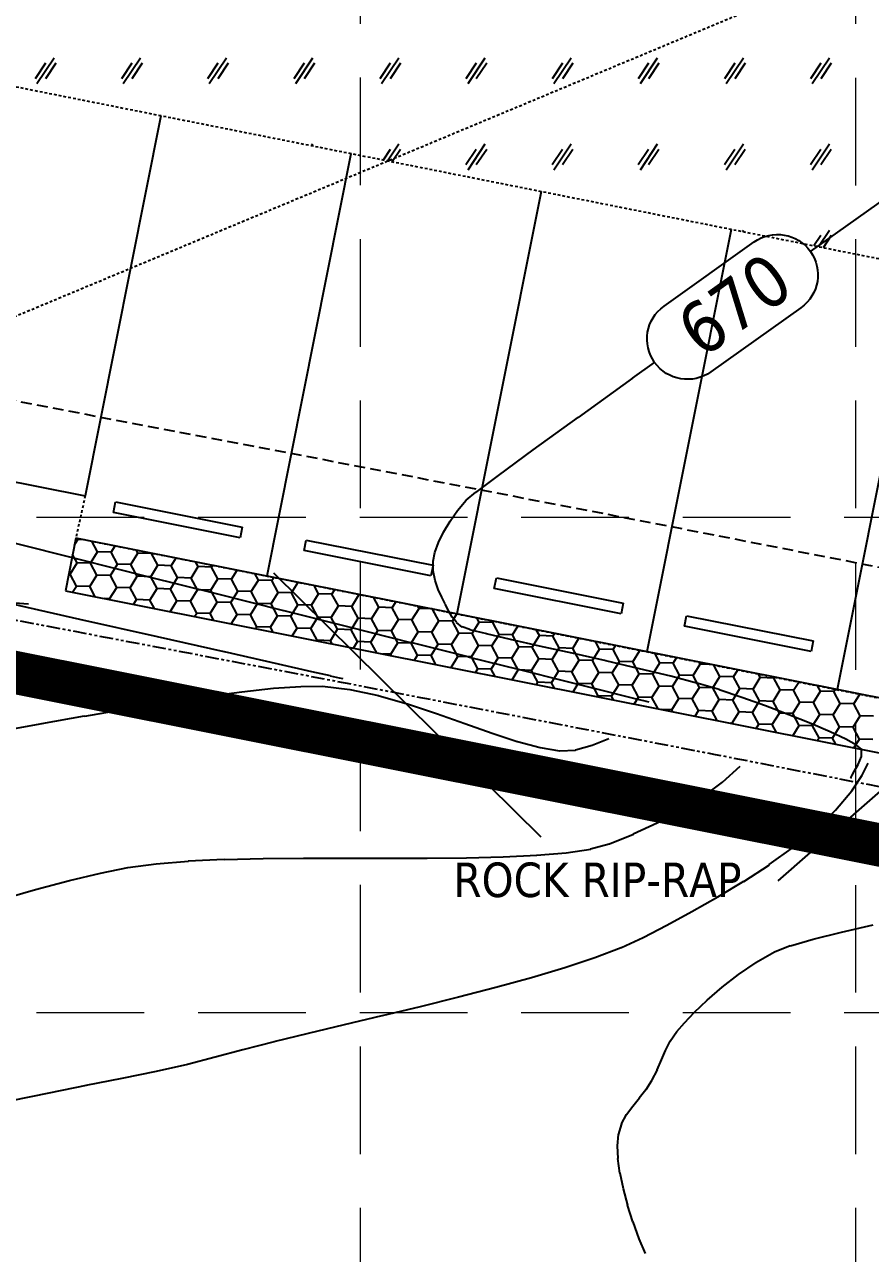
# Model space of a CAD drawing. Header units: inches. Extents: x 6967 to 7890, y 13663 to 15138.
# Drawn here: x 7321 to 7360.3, y 14067.3 to 14124.4 of the extents above; entities that cross this region are included whole.
import ezdxf

# ---------------------------------------------------------------- set-up
doc = ezdxf.new("R2010")
doc.units = ezdxf.units.IN
doc.header["$MEASUREMENT"] = 0
for name, pattern in [('DASHED', [0.75, 0.5, -0.25]), ('HIDDEN', [0.375, 0.25, -0.125]), ('XGWI003AR$0$HIDDEN2', [0.1875, 0.125, -0.0625]), ('xGWI003pt$0$HIDDEN2', [0.1875, 0.125, -0.0625]), ('xGWI003pt$0$PHANTOM2', [1.25, 0.625, -0.125, 0.125, -0.125, 0.125, -0.125])]:
    doc.linetypes.add(name, pattern=pattern)
for name, color, linetype in [('C-SITE-BLDG-STBK-N', 7, 'DASHED'), ('C-TOPO-RETN-WALL-TEXT-N', 6, 'Continuous'), ('EC', 35, 'Continuous'), ('GRID', 254, 'HIDDEN'), ('LIMITS OF DISTURBANCE', 1, 'HIDDEN'), ('PC', 35, 'Continuous'), ('XGWI003AR$0$C-ESMT-ACCS-HTCH-N', 11, 'Continuous'), ('XGWI003AR$0$C-ESMT-ACCS-N', 2, 'XGWI003AR$0$HIDDEN2'), ('XGWI003AR$0$C-PKNG-CURB-FACE-N', 4, 'Continuous'), ('XGWI003AR$0$C-PKNG-PAVE-EDGE-N', 4, 'XGWI003AR$0$HIDDEN2'), ('XGWI003AR$0$C-PKNG-STRP-N', 6, 'Continuous'), ('XGWI003AR$0$C-PKNG-WEEL-STOP-N', 2, 'Continuous'), ('xGWI003pt$0$C-BNDY-E', 3, 'xGWI003pt$0$PHANTOM2'), ('xGWI003pt$0$TXU-ESMT', 2, 'xGWI003pt$0$HIDDEN2'), ('XGWI003ST$0$C-STRM-RRAP-N', 6, 'Continuous')]:
    doc.layers.add(name, color=color, linetype=linetype)
doc.styles.add('L50', font='TAHOMA.TTF', dxfattribs={"height": 2})
doc.styles.add('L80', font='TAHOMA.TTF', dxfattribs={"height": 3.2})

msp = doc.modelspace()

# ---------------------------------------------------------------- linework, layer by layer
at = {"layer": 'C-SITE-BLDG-STBK-N'}
msp.add_arc((6024.673, 7268.021), 6960.55, 76.3001427, 80.6559403, dxfattribs=at)
at = {"layer": 'C-TOPO-RETN-WALL-TEXT-N', "color": 7}
for p, q in [((7332.596, 14098.886), (7345.003, 14086.622)), ((7364.707, 14092.215), (7356.008, 14084.582))]:
    msp.add_line(p, q, dxfattribs=at)
at = {"layer": 'EC', "color": 35, "extrusion": (-0.068972, -0.997619, 0), "elevation": -14568.838}
msp.add_lwpolyline([(6330.403, 673), (6331.459, 673)], dxfattribs=at)
at = {"layer": 'EC', "color": 35}
for points, elevation in [([(7331.114, 14093.368), (7332.591, 14093.528)], 672), ([(7334.869, 14093.617), (7336.134, 14093.473)], 672), ([(7329.462, 14093.148), (7331.114, 14093.368)], 672), ([(7338.809, 14092.801), (7340.159, 14092.354)], 672), ([(7319.877, 14091.533), (7321.846, 14091.886)], 672), ([(7341.48, 14091.887), (7342.741, 14091.44)], 672), ([(7343.913, 14091.053), (7344.968, 14090.768)], 672), ([(7346.607, 14090.659), (7347.393, 14090.881)], 672), ([(7347.393, 14090.881), (7348.159, 14091.189)], 672), ([(7353.44, 14089.159), (7354.266, 14089.91)], 671), ([(7357.773, 14086.985), (7358.687, 14087.859)], 670), ([(7356.738, 14086.142), (7357.773, 14086.985)], 670), ([(7327.138, 14085.377), (7328.643, 14085.5)], 671), ([(7330.312, 14085.578), (7332.105, 14085.62)], 671), ([(7332.105, 14085.62), (7333.982, 14085.637)], 671), ([(7333.982, 14085.637), (7335.904, 14085.638)], 671), ([(7337.832, 14085.634), (7339.726, 14085.635)], 671), ([(7339.726, 14085.635), (7341.547, 14085.651)], 671), ([(7341.547, 14085.651), (7343.256, 14085.692)], 671), ([(7324.555, 14084.942), (7325.835, 14085.199)], 671), ([(7325.835, 14085.199), (7327.138, 14085.377)], 671), ([(7321.543, 14084.179), (7323.115, 14084.597)], 671), ([(7352.016, 14083.15), (7353.221, 14083.832)], 670), ([(7349.751, 14081.944), (7350.849, 14082.519)], 670), ([(7358.959, 14082.199), (7360.439, 14082.53)], 669), ([(7354.993, 14080.79), (7355.851, 14081.279)], 669), ([(7344.571, 14080.095), (7346.117, 14080.554)], 670), ([(7342.916, 14079.64), (7344.571, 14080.095)], 670), ([(7352.14, 14078.478), (7352.729, 14079.041)], 669), ([(7332.628, 14077.117), (7334.212, 14077.504)], 670), ([(7334.212, 14077.504), (7335.894, 14077.907)], 670), ([(7327.158, 14075.738), (7328.609, 14076.064)], 670), ([(7350.411, 14075.809), (7350.603, 14076.268)], 669), ([(7320.427, 14074.379), (7322.175, 14074.739)], 670), ([(7322.175, 14074.739), (7323.904, 14075.082)], 670), ([(7349.577, 14074.497), (7349.882, 14074.884)], 669), ([(7348.61, 14072.79), (7348.757, 14073.29)], 669), ([(7348.836, 14070.274), (7348.684, 14071.001)], 669), ([(7349.039, 14069.513), (7348.836, 14070.274)], 669)]:
    msp.add_lwpolyline(points, dxfattribs=dict(at, elevation=elevation))
at = {"layer": 'EC', "color": 35, "extrusion": (0.068614, -0.997643, 0), "elevation": -13557.195}
msp.add_lwpolyline([(8282.324, 672), (8283.591, 672)], dxfattribs=at)
at = {"layer": 'EC', "color": 35, "extrusion": (0.002723, -0.999996, 0), "elevation": -14073.592}
msp.add_lwpolyline([(7372.206, 672), (7373.22, 672)], dxfattribs=at)
at = {"layer": 'EC', "color": 35, "extrusion": (0.149173, -0.988811, 0), "elevation": -12842.103}
msp.add_lwpolyline([(9347.96, 672), (9349.77, 672)], dxfattribs=at)
at = {"layer": 'EC', "color": 35, "extrusion": (-0.211008, -0.977484, 0), "elevation": -15324.131}
msp.add_lwpolyline([(4197.123, 672), (4198.476, 672)], dxfattribs=at)
at = {"layer": 'EC', "color": 35, "extrusion": (-0.27491, -0.96147, 0), "elevation": -15567.318}
msp.add_lwpolyline([(3180.382, 672), (3181.787, 672)], dxfattribs=at)
at = {"layer": 'EC', "color": 35, "extrusion": (0.168665, -0.985673, 0), "elevation": -12655.064}
msp.add_lwpolyline([(9595.773, 672), (9597.756, 672)], dxfattribs=at)
at = {"layer": 'EC', "color": 35, "extrusion": (0.160773, -0.986991, 0), "elevation": -12731.455}
msp.add_lwpolyline([(9496.189, 672), (9498.105, 672)], dxfattribs=at)
at = {"layer": 'EC', "color": 35, "extrusion": (-0.333486, -0.942755, 0), "elevation": -15733.478}
msp.add_lwpolyline([(2220.37, 672), (2221.77, 672)], dxfattribs=at)
at = {"layer": 'EC', "color": 35, "extrusion": (0.173686, -0.984801, 0), "elevation": -12606.006}
msp.add_lwpolyline([(9658.119, 672), (9660.13, 672)], dxfattribs=at)
at = {"layer": 'EC', "color": 35, "extrusion": (-0.313111, -0.949717, 0), "elevation": -15681.966}
msp.add_lwpolyline([(2561.338, 672), (2562.573, 672)], dxfattribs=at)
at = {"layer": 'EC', "color": 35, "extrusion": (-0.157552, -0.987511, 0), "elevation": -15071.998}
msp.add_lwpolyline([(5033.205, 672), (5034.124, 672)], dxfattribs=at)
at = {"layer": 'EC', "color": 35, "extrusion": (0.049972, -0.998751, 0), "elevation": -13705.927}
msp.add_lwpolyline([(8040.839, 672), (8041.571, 672)], dxfattribs=at)
at = {"layer": 'EC', "color": 35, "extrusion": (0.838952, -0.544206, 0), "elevation": -1492.966}
msp.add_lwpolyline([(15824.841, 670), (15825.717, 670)], dxfattribs=at)
at = {"layer": 'EC', "color": 35, "extrusion": (0.900392, -0.43508, 0), "elevation": 496.766}
msp.add_lwpolyline([(15888.218, 670), (15888.839, 670)], dxfattribs=at)
at = {"layer": 'EC', "color": 35, "extrusion": (0.593662, -0.804715, 0), "elevation": -6972.296}
msp.add_lwpolyline([(14280.455, 671), (14281.616, 671)], dxfattribs=at)
at = {"layer": 'EC', "color": 35, "extrusion": (-0.525501, 0.850793, 0), "elevation": 8122.617}
msp.add_lwpolyline([(-13657.77, 671), (-13658.967, 671)], dxfattribs=at)
at = {"layer": 'EC', "color": 35, "extrusion": (0.763537, -0.645764, 0), "elevation": -3478.801}
msp.add_lwpolyline([(15508.578, 670), (15509.755, 670)], dxfattribs=at)
at = {"layer": 'EC', "color": 35, "extrusion": (0.467717, -0.883879, 0), "elevation": -9013.527}
msp.add_lwpolyline([(13085.718, 671), (13086.937, 671)], dxfattribs=at)
at = {"layer": 'EC', "color": 35, "extrusion": (0.418834, -0.908063, 0), "elevation": -9713.53}
msp.add_lwpolyline([(12573.633, 671), (12574.856, 671)], dxfattribs=at)
at = {"layer": 'EC', "color": 35, "extrusion": (0.377342, -0.926074, 0), "elevation": -10272.175}
msp.add_lwpolyline([(12120.315, 671), (12121.524, 671)], dxfattribs=at)
at = {"layer": 'EC', "color": 35, "extrusion": (0.152246, -0.988343, 0), "elevation": -12803.254}
msp.add_lwpolyline([(9405.064, 671), (9406.213, 671)], dxfattribs=at)
at = {"layer": 'EC', "color": 35, "extrusion": (0.266999, -0.963697, 0), "elevation": -11612.968}
msp.add_lwpolyline([(10841.547, 671), (10842.444, 671)], dxfattribs=at)
at = {"layer": 'EC', "color": 35, "extrusion": (0.584186, -0.81162, 0), "elevation": -7134.89}
msp.add_lwpolyline([(14198.414, 670), (14199.8, 670)], dxfattribs=at)
at = {"layer": 'EC', "color": 35, "extrusion": (0.04642, -0.998922, 0), "elevation": -13730.124}
msp.add_lwpolyline([(7974.586, 671), (7976.257, 671)], dxfattribs=at)
at = {"layer": 'EC', "color": 35, "extrusion": (-0.00195, -0.999998, 0), "elevation": -14099.918}
msp.add_lwpolyline([(7308.419, 671), (7310.347, 671)], dxfattribs=at)
at = {"layer": 'EC', "color": 35, "extrusion": (0.04827, -0.998834, 0), "elevation": -13714.814}
msp.add_lwpolyline([(8014.61, 671), (8016.169, 671)], dxfattribs=at)
at = {"layer": 'EC', "color": 35, "extrusion": (0.087557, -0.99616, 0), "elevation": -13388.583}
msp.add_lwpolyline([(8549.909, 671), (8551.28, 671)], dxfattribs=at)
at = {"layer": 'EC', "color": 35, "extrusion": (0.232587, -0.972576, 0), "elevation": -11995.072}
msp.add_lwpolyline([(10398.179, 671), (10399.66, 671)], dxfattribs=at)
at = {"layer": 'EC', "color": 35, "extrusion": (-0.546191, 0.837661, 0), "elevation": 7781.155}
msp.add_lwpolyline([(-13853.379, 670), (-13854.791, 670)], dxfattribs=at)
at = {"layer": 'EC', "color": 35, "extrusion": (0.51613, -0.85651, 0), "elevation": -8267.731}
msp.add_lwpolyline([(13567.195, 670), (13568.607, 670)], dxfattribs=at)
at = {"layer": 'EC', "color": 35, "extrusion": (0.275123, -0.961409, 0), "elevation": -11526.336}
msp.add_lwpolyline([(10912.135, 671), (10913.875, 671)], dxfattribs=at)
at = {"layer": 'EC', "color": 35, "extrusion": (0.475453, -0.879741, 0), "elevation": -8893.985}
msp.add_lwpolyline([(13162.422, 670), (13163.749, 670)], dxfattribs=at)
at = {"layer": 'EC', "color": 35, "extrusion": (0.238442, -0.971157, 0), "elevation": -11921.335}
msp.add_lwpolyline([(10503.147, 669), (10504.494, 669)], dxfattribs=at)
at = {"layer": 'EC', "color": 35, "extrusion": (0.416891, -0.908956, 0), "elevation": -9735.826}
msp.add_lwpolyline([(12550.131, 670), (12551.241, 670)], dxfattribs=at)
at = {"layer": 'EC', "color": 35, "extrusion": (0.366421, -0.930449, 0), "elevation": -10406.578}
msp.add_lwpolyline([(12003.919, 669), (12004.715, 669)], dxfattribs=at)
at = {"layer": 'EC', "color": 35, "extrusion": (0.278754, -0.960363, 0), "elevation": -11472.733}
msp.add_lwpolyline([(10990.289, 669), (10991.394, 669)], dxfattribs=at)
at = {"layer": 'EC', "color": 35, "extrusion": (0.313344, -0.94964, 0), "elevation": -11069.595}
msp.add_lwpolyline([(11388.218, 670), (11389.694, 670)], dxfattribs=at)
at = {"layer": 'EC', "color": 35, "extrusion": (0.354526, -0.935046, 0), "elevation": -10561.517}
msp.add_lwpolyline([(11862.353, 670), (11863.661, 670)], dxfattribs=at)
at = {"layer": 'EC', "color": 35, "extrusion": (0.56371, -0.825973, 0), "elevation": -7484.264}
msp.add_lwpolyline([(14011.516, 669), (14012.507, 669)], dxfattribs=at)
at = {"layer": 'EC', "color": 35, "extrusion": (0.615619, -0.788044, 0), "elevation": -6568.469}
msp.add_lwpolyline([(14462.505, 669), (14463.471, 669)], dxfattribs=at)
at = {"layer": 'EC', "color": 35, "extrusion": (0.250665, -0.968074, 0), "elevation": -11789.525}
msp.add_lwpolyline([(10635.966, 670), (10637.753, 670)], dxfattribs=at)
at = {"layer": 'EC', "color": 35, "extrusion": (0.65673, -0.754126, 0), "elevation": -5788.609}
msp.add_lwpolyline([(14791.011, 669), (14791.918, 669)], dxfattribs=at)
at = {"layer": 'EC', "color": 35, "extrusion": (0.234893, -0.972021, 0), "elevation": -11960.865}
msp.add_lwpolyline([(10439.247, 670), (10441.074, 670)], dxfattribs=at)
at = {"layer": 'EC', "color": 35, "extrusion": (-0.240936, 0.970541, 0), "elevation": 11895.675}
msp.add_lwpolyline([(-10515.285, 670), (-10517.109, 670)], dxfattribs=at)
at = {"layer": 'EC', "color": 35, "extrusion": (0.232192, -0.97267, 0), "elevation": -11989.826}
msp.add_lwpolyline([(10404.177, 670), (10405.972, 670)], dxfattribs=at)
at = {"layer": 'EC', "color": 35, "extrusion": (0.722643, -0.691221, 0), "elevation": -4418.363}
msp.add_lwpolyline([(15254.986, 669), (15255.673, 669)], dxfattribs=at)
at = {"layer": 'EC', "color": 35, "extrusion": (0.819904, -0.572501, 0), "elevation": -2032.06}
msp.add_lwpolyline([(15750.358, 669), (15750.908, 669)], dxfattribs=at)
at = {"layer": 'EC', "color": 35, "extrusion": (0.756313, -0.65421, 0), "elevation": -3649.793}
msp.add_lwpolyline([(15456.37, 669), (15456.893, 669)], dxfattribs=at)
at = {"layer": 'EC', "color": 35, "extrusion": (0.246684, -0.969096, 0), "elevation": -11833.233}
msp.add_lwpolyline([(10577.125, 670), (10578.623, 670)], dxfattribs=at)
at = {"layer": 'EC', "color": 35, "extrusion": (0.888518, -0.458842, 0), "elevation": 72.325}
msp.add_lwpolyline([(15880.251, 669), (15880.737, 669)], dxfattribs=at)
at = {"layer": 'EC', "color": 35, "extrusion": (0.251574, -0.967838, 0), "elevation": -11779.668}
msp.add_lwpolyline([(10634.073, 670), (10635.4, 670)], dxfattribs=at)
at = {"layer": 'EC', "color": 35, "extrusion": (0.263024, -0.964789, 0), "elevation": -11652.822}
msp.add_lwpolyline([(10774.231, 670), (10775.561, 670)], dxfattribs=at)
at = {"layer": 'EC', "color": 35, "extrusion": (0.922234, -0.386631, 0), "elevation": 1336.656}
msp.add_lwpolyline([(15823.591, 669), (15824.063, 669)], dxfattribs=at)
at = {"layer": 'EC', "color": 35, "extrusion": (0.893825, -0.448417, 0), "elevation": 258.153}
msp.add_lwpolyline([(15876.787, 669), (15877.352, 669)], dxfattribs=at)
at = {"layer": 'EC', "color": 35, "extrusion": (0.193874, -0.981026, 0), "elevation": -12388.116}
msp.add_lwpolyline([(9913.732, 670), (9915.438, 670)], dxfattribs=at)
at = {"layer": 'EC', "color": 35, "extrusion": (0.201599, -0.979468, 0), "elevation": -12309.593}
msp.add_lwpolyline([(10012.754, 670), (10014.368, 670)], dxfattribs=at)
at = {"layer": 'EC', "color": 35, "extrusion": (0.836859, -0.547418, 0), "elevation": -1554.025}
msp.add_lwpolyline([(15802.156, 669), (15802.659, 669)], dxfattribs=at)
at = {"layer": 'EC', "color": 35, "extrusion": (0.812592, -0.582832, 0), "elevation": -2230.89}
msp.add_lwpolyline([(15719.429, 669), (15719.914, 669)], dxfattribs=at)
at = {"layer": 'EC', "color": 35, "extrusion": (0.77519, -0.631728, 0), "elevation": -3193.929}
msp.add_lwpolyline([(15552.857, 669), (15553.345, 669)], dxfattribs=at)
at = {"layer": 'EC', "color": 35, "extrusion": (0.884744, -0.466077, 0), "elevation": -57.475}
msp.add_lwpolyline([(15876.348, 669), (15876.839, 669)], dxfattribs=at)
at = {"layer": 'EC', "color": 35, "extrusion": (0.996211, -0.086969, 0), "elevation": 6096.869}
msp.add_lwpolyline([(14658.055, 669), (14658.57, 669)], dxfattribs=at)
at = {"layer": 'EC', "color": 35, "extrusion": (0.998995, 0.044825, 0), "elevation": 7971.966}
msp.add_lwpolyline([(13728.131, 669), (13728.734, 669)], dxfattribs=at)
at = {"layer": 'EC', "color": 35, "extrusion": (0.99072, 0.135921, 0), "elevation": 9193.025}
msp.add_lwpolyline([(12941.581, 669), (12942.261, 669)], dxfattribs=at)
at = {"layer": 'EC', "color": 35, "extrusion": (0.952402, 0.304844, 0), "elevation": 11288.243}
msp.add_lwpolyline([(11158.713, 669), (11159.531, 669)], dxfattribs=at)
at = {"layer": 'EC', "color": 35, "extrusion": (0.937629, 0.347638, 0), "elevation": 11781.728}
msp.add_lwpolyline([(10635.531, 669), (10636.361, 669)], dxfattribs=at)
at = {"layer": 'EC', "color": 35, "extrusion": (0.918381, 0.395696, 0), "elevation": 12316.352}
msp.add_lwpolyline([(10010.808, 669), (10011.55, 669)], dxfattribs=at)
at = {"layer": 'GRID', "color": 252, "linetype": 'HIDDEN', "lineweight": 0, "ltscale": 20}
for p, q in [((7336.627, 13779.391), (7336.627, 15113.571)), ((7359.63, 13779.387), (7359.63, 15113.571)), ((6991.593, 14101.47), (7865.68, 14101.47)), ((6991.593, 14078.468), (7865.68, 14078.468))]:
    msp.add_line(p, q, dxfattribs=at)
at = {"layer": 'LIMITS OF DISTURBANCE', "linetype": 'DASHED', "ltscale": 25, "const_width": 2}
msp.add_lwpolyline([(7626.68, 14301.006), (7537.696, 14305.63), (7486.929, 14312.377), (7396.549, 14337.663), (7372.92, 14344.826), (7341.409, 14355.654), (7272.761, 14383.79), (7321.112, 14493.627), (7084.447, 14614.894), (7078.433, 14602.87), (7300.437, 14489.887), (7255.526, 14390.868), (7231.156, 14402.508, 0.426649), (7192.435, 14387.891), (7143.122, 14290.437, 0.055483), (7100.956, 14177.591), (7091.992, 14135.021), (7118.278, 14130.517), (7275.487, 14103.266), (7373.361, 14083.725), (7470.495, 14064.556), (7646.846, 14024.455)], format="xyb", dxfattribs=at)
at = {"layer": 'PC', "color": 25, "extrusion": (0.577153, -0.816636, 0), "elevation": -7279.438}
msp.add_lwpolyline([(14155.806, 670), (14160.243, 670)], dxfattribs=at)
at = {"layer": 'PC', "color": 25, "extrusion": (0.578673, -0.81556, 0), "elevation": -7253.059}
msp.add_lwpolyline([(14167.781, 670), (14169.341, 670)], dxfattribs=at)
at = {"layer": 'PC', "color": 25, "linetype": 'Continuous', "elevation": 670}
for points in [[(7350.724, 14111.277), (7354.907, 14114.257)], [(7357.081, 14111.204), (7352.899, 14108.225)]]:
    msp.add_lwpolyline(points, dxfattribs=at)
at = {"layer": 'PC', "color": 25, "extrusion": (0.581973, -0.813208, 0), "elevation": -7195.608}
msp.add_lwpolyline([(14186.919, 670), (14188.173, 670)], dxfattribs=at)
at = {"layer": 'PC', "color": 25, "extrusion": (-0.584048, 0.811719, 0), "elevation": 7159.342}
msp.add_lwpolyline([(-14202.146, 670), (-14205.255, 670)], dxfattribs=at)
at = {"layer": 'PC', "color": 25, "extrusion": (-0.586827, 0.809713, 0), "elevation": 7110.632}
msp.add_lwpolyline([(-14224.007, 670), (-14226.596, 670)], dxfattribs=at)
at = {"layer": 'PC', "color": 25}
for points, elevation in [([(7343.042, 14103.417), (7344.649, 14104.595)], 670), ([(7341.985, 14102.625), (7343.042, 14103.417)], 670), ([(7340.25, 14100.293), (7340.487, 14100.78)], 670), ([(7323.569, 14099.508), (7320.427, 14100.299)], 671), ([(7340.085, 14099.836), (7340.25, 14100.293)], 670), ([(7340.004, 14098.973), (7340, 14099.427)], 670), ([(7329.945, 14097.906), (7326.759, 14098.706)], 671), ([(7340.243, 14098.121), (7340.097, 14098.533)], 670), ([(7340.41, 14097.752), (7340.243, 14098.121)], 670), ([(7323.603, 14096.728), (7319.571, 14097.64)], 672), ([(7340.725, 14097.115), (7340.565, 14097.439)], 670), ([(7340.886, 14096.835), (7340.725, 14097.115)], 670), ([(7327.208, 14095.912), (7323.603, 14096.728)], 672), ([(7338.972, 14095.644), (7336.103, 14096.362)], 671), ([(7341.082, 14096.591), (7340.886, 14096.835)], 670), ([(7341.707, 14096.25), (7341.345, 14096.375)], 670), ([(7343.594, 14095.793), (7342.485, 14096.052)], 670), ([(7332.829, 14094.641), (7330.309, 14095.211)], 672), ([(7346.454, 14095.149), (7344.946, 14095.487)], 670), ([(7344.036, 14094.377), (7341.633, 14094.978)], 671), ([(7348.03, 14094.793), (7346.454, 14095.149)], 670), ([(7335.658, 14093.998), (7335.237, 14094.094)], 672), ([(7351.042, 14094.081), (7349.589, 14094.432)], 670), ([(7353.284, 14093.462), (7352.303, 14093.752)], 670), ([(7350.034, 14092.874), (7349.902, 14092.908)], 671), ([(7356.519, 14092.294), (7355.435, 14092.706)], 670), ([(7357.538, 14091.886), (7356.519, 14092.294)], 670), ([(7358.438, 14091.502), (7357.538, 14091.886)], 670), ([(7359.665, 14090.886), (7359.165, 14091.162)], 670), ([(7359.886, 14090.694), (7359.665, 14090.886)], 670), ([(7359.892, 14090.361), (7359.886, 14090.694)], 670), ([(7359.736, 14089.979), (7359.892, 14090.361)], 670), ([(7359.461, 14089.494), (7359.571, 14089.684)], 670), ([(7359.389, 14089.346), (7359.407, 14089.39)], 670)]:
    msp.add_lwpolyline(points, dxfattribs=dict(at, elevation=elevation))
at = {"layer": 'PC', "color": 25, "extrusion": (0.631353, -0.775496, 0), "elevation": -6301.148}
msp.add_lwpolyline([(14596.833, 670), (14597.408, 670)], dxfattribs=at)
at = {"layer": 'PC', "color": 25, "extrusion": (0.769687, -0.638422, 0), "elevation": -3352.509}
msp.add_lwpolyline([(15540.697, 670), (15541.322, 670)], dxfattribs=at)
at = {"layer": 'PC', "color": 25, "extrusion": (0.816155, -0.577833, 0), "elevation": -2156.964}
msp.add_lwpolyline([(15750.581, 670), (15751.193, 670)], dxfattribs=at)
at = {"layer": 'PC', "color": 25, "extrusion": (0.858517, -0.512786, 0), "elevation": -928.749}
msp.add_lwpolyline([(15869.851, 670), (15870.435, 670)], dxfattribs=at)
at = {"layer": 'PC', "color": 25, "extrusion": (0.979038, -0.203679, 0), "elevation": 4314.384}
msp.add_lwpolyline([(15298.874, 670), (15299.292, 670)], dxfattribs=at)
at = {"layer": 'PC', "color": 25, "extrusion": (-0.243827, -0.969819, 0), "elevation": -15459.65}
msp.add_lwpolyline([(3667.985, 671), (3664.696, 671)], dxfattribs=at)
at = {"layer": 'PC', "color": 25, "extrusion": (0.978756, 0.205029, 0), "elevation": 10074.766}
msp.add_lwpolyline([(12294.094, 670), (12294.543, 670)], dxfattribs=at)
at = {"layer": 'PC', "color": 25, "extrusion": (-0.243227, -0.969969, 0), "elevation": -15457.379}
msp.add_lwpolyline([(3684.055, 671), (3680.826, 671)], dxfattribs=at)
at = {"layer": 'PC', "color": 25, "extrusion": (0.896791, 0.442455, 0), "elevation": 12820.428}
msp.add_lwpolyline([(9394.588, 670), (9394.937, 670)], dxfattribs=at)
at = {"layer": 'PC', "color": 25, "extrusion": (-0.243016, -0.970022, 0), "elevation": -15456.574}
msp.add_lwpolyline([(3690.548, 671), (3687.429, 671)], dxfattribs=at)
at = {"layer": 'PC', "color": 25, "extrusion": (-0.634882, -0.772609, 0), "elevation": -15551.877}
msp.add_lwpolyline([(-3277.535, 670), (-3277.877, 670)], dxfattribs=at)
at = {"layer": 'PC', "color": 25, "extrusion": (-0.220608, -0.975363, 0), "elevation": -15365.066}
msp.add_lwpolyline([(4040.192, 672), (4037.013, 672)], dxfattribs=at)
at = {"layer": 'PC', "color": 25, "extrusion": (-0.247211, -0.968962, 0), "elevation": -15473.675}
msp.add_lwpolyline([(3629.894, 670), (3629.09, 670)], dxfattribs=at)
at = {"layer": 'PC', "color": 25, "extrusion": (-0.220351, -0.975421, 0), "elevation": -15367.495}
msp.add_lwpolyline([(4058.458, 670), (4057.072, 670)], dxfattribs=at)
at = {"layer": 'PC', "color": 25, "extrusion": (-0.242742, -0.970091, 0), "elevation": -15455.534}
msp.add_lwpolyline([(3700.603, 671), (3697.859, 671)], dxfattribs=at)
at = {"layer": 'PC', "color": 25, "extrusion": (-0.22106, -0.97526, 0), "elevation": -15366.939}
msp.add_lwpolyline([(4037.235, 672), (4035.649, 672)], dxfattribs=at)
at = {"layer": 'PC', "color": 25, "extrusion": (-0.225595, -0.974221, 0), "elevation": -15389.126}
msp.add_lwpolyline([(3980.485, 670), (3978.885, 670)], dxfattribs=at)
at = {"layer": 'PC', "color": 25, "extrusion": (0.221638, 0.975129, 0), "elevation": 15369.329}
msp.add_lwpolyline([(-4029.009, 672), (-4028.127, 672)], dxfattribs=at)
at = {"layer": 'PC', "color": 25, "extrusion": (-0.242702, -0.970101, 0), "elevation": -15455.382}
msp.add_lwpolyline([(3705.871, 671), (3703.714, 671)], dxfattribs=at)
at = {"layer": 'PC', "color": 25, "extrusion": (0.251888, 0.967756, 0), "elevation": 15491.277}
msp.add_lwpolyline([(-3565.187, 670), (-3563.884, 670)], dxfattribs=at)
at = {"layer": 'PC', "color": 25, "extrusion": (-0.223486, -0.974707, 0), "elevation": -15376.937}
msp.add_lwpolyline([(4000.477, 672), (4000.31, 672)], dxfattribs=at)
at = {"layer": 'PC', "color": 25, "extrusion": (-0.242831, -0.970069, 0), "elevation": -15455.873}
msp.add_lwpolyline([(3705.607, 671), (3703.822, 671)], dxfattribs=at)
at = {"layer": 'PC', "color": 25, "extrusion": (-0.243126, -0.969995, 0), "elevation": -15456.999}
msp.add_lwpolyline([(3702.032, 671), (3700.908, 671)], dxfattribs=at)
at = {"layer": 'PC', "color": 25, "extrusion": (-0.243614, -0.969872, 0), "elevation": -15458.861}
msp.add_lwpolyline([(3694.898, 671), (3694.249, 671)], dxfattribs=at)
at = {"layer": 'PC', "color": 25, "extrusion": (-0.244288, -0.969703, 0), "elevation": -15461.423}
msp.add_lwpolyline([(3684.494, 671), (3684.161, 671)], dxfattribs=at)
at = {"layer": 'PC', "color": 25, "extrusion": (-0.3226, -0.946535, 0), "elevation": -15712.129}
msp.add_lwpolyline([(2414.709, 670), (2413.595, 670)], dxfattribs=at)
at = {"layer": 'PC', "color": 25, "extrusion": (0.33957, 0.940581, 0), "elevation": 15753.014}
msp.add_lwpolyline([(-2132.916, 670), (-2131.751, 670)], dxfattribs=at)
at = {"layer": 'PC', "color": 25, "extrusion": (-0.423825, -0.905744, 0), "elevation": -15881.984}
msp.add_lwpolyline([(693.34, 670), (692.538, 670)], dxfattribs=at)
at = {"layer": 'PC', "color": 25, "extrusion": (0.888645, -0.458596, 0), "elevation": 78.561}
msp.add_lwpolyline([(15895.458, 670), (15895.576, 670)], dxfattribs=at)
at = {"layer": 'PC', "color": 25, "extrusion": (0.871875, -0.489729, 0), "elevation": -483.505}
msp.add_lwpolyline([(15888.635, 670), (15888.972, 670)], dxfattribs=at)
at = {"layer": 'PC', "color": 25, "linetype": 'Continuous', "extrusion": (0, 0, -1)}
for centre, start, end in [((-7355.994, 14112.731, -670), 54.5324, 234.5324), ((-7351.811, 14109.751, -670), 234.5324, 54.5324)]:
    msp.add_arc(centre, 1.874, start, end, dxfattribs=at)
at = {"layer": 'XGWI003AR$0$C-ESMT-ACCS-HTCH-N', "color": 255, "linetype": 'Continuous'}
for p, q in [((7322.409, 14122.797), (7321.609, 14121.597)), ((7326.409, 14122.796), (7325.609, 14121.596)), ((7330.409, 14122.796), (7329.609, 14121.596)), ((7334.409, 14122.796), (7333.609, 14121.596)), ((7338.409, 14122.796), (7337.609, 14121.596)), ((7342.409, 14122.796), (7341.609, 14121.596)), ((7346.409, 14122.796), (7345.609, 14121.596)), ((7350.409, 14122.796), (7349.609, 14121.596)), ((7354.409, 14122.796), (7353.609, 14121.596)), ((7358.409, 14122.796), (7357.609, 14121.596)), ((7322.009, 14122.557), (7321.529, 14121.837)), ((7322.489, 14122.557), (7322.009, 14121.837)), ((7326.009, 14122.556), (7325.529, 14121.836)), ((7326.489, 14122.556), (7326.009, 14121.836)), ((7330.009, 14122.556), (7329.529, 14121.836)), ((7330.489, 14122.556), (7330.009, 14121.836)), ((7334.009, 14122.556), (7333.529, 14121.836)), ((7334.489, 14122.556), (7334.009, 14121.836)), ((7338.009, 14122.556), (7337.529, 14121.836)), ((7338.489, 14122.556), (7338.009, 14121.836)), ((7342.009, 14122.556), (7341.529, 14121.836)), ((7342.489, 14122.556), (7342.009, 14121.836)), ((7346.009, 14122.556), (7345.529, 14121.836)), ((7346.489, 14122.556), (7346.009, 14121.836)), ((7350.009, 14122.556), (7349.529, 14121.836)), ((7350.489, 14122.556), (7350.009, 14121.836)), ((7354.009, 14122.556), (7353.529, 14121.836)), ((7354.489, 14122.556), (7354.009, 14121.836)), ((7358.009, 14122.556), (7357.529, 14121.836)), ((7358.489, 14122.556), (7358.009, 14121.836)), ((7334.409, 14118.796), (7334.358, 14118.719)), ((7338.409, 14118.796), (7337.888, 14118.015)), ((7342.409, 14118.796), (7341.609, 14117.596)), ((7346.409, 14118.796), (7345.609, 14117.596)), ((7350.409, 14118.796), (7349.609, 14117.596)), ((7354.409, 14118.796), (7353.609, 14117.596)), ((7358.409, 14118.796), (7357.609, 14117.596)), ((7338.009, 14118.556), (7337.677, 14118.058)), ((7338.489, 14118.556), (7338.1, 14117.973)), ((7342.009, 14118.556), (7341.529, 14117.836)), ((7342.489, 14118.556), (7342.009, 14117.836)), ((7346.009, 14118.556), (7345.529, 14117.836)), ((7346.489, 14118.556), (7346.009, 14117.836)), ((7350.009, 14118.556), (7349.529, 14117.836)), ((7350.489, 14118.556), (7350.009, 14117.836)), ((7354.009, 14118.556), (7353.529, 14117.836)), ((7354.489, 14118.556), (7354.009, 14117.836)), ((7358.009, 14118.556), (7357.529, 14117.836)), ((7358.489, 14118.556), (7358.009, 14117.836)), ((7354.409, 14114.796), (7354.366, 14114.731)), ((7358.409, 14114.796), (7357.896, 14114.027)), ((7358.009, 14114.556), (7357.685, 14114.07)), ((7358.489, 14114.556), (7358.108, 14113.985))]:
    msp.add_line(p, q, dxfattribs=at)
at = {"layer": 'XGWI003AR$0$C-ESMT-ACCS-N', "color": 7}
msp.add_line((7375.925, 14110.434), (7220.436, 14141.426), dxfattribs=at)
at = {"layer": 'XGWI003AR$0$C-PKNG-CURB-FACE-N', "color": 7}
msp.add_line((7235.579, 14120.054), (7323.843, 14102.461), dxfattribs=at)
at = {"layer": 'XGWI003AR$0$C-PKNG-PAVE-EDGE-N', "color": 7}
for p, q in [((7323.843, 14102.461), (7323.417, 14100.506)), ((7323.417, 14100.506), (7411.69, 14082.912))]:
    msp.add_line(p, q, dxfattribs=at)
at = {"layer": 'XGWI003AR$0$C-PKNG-STRP-N', "color": 253}
for p, q in [((7327.361, 14120.114), (7323.843, 14102.461)), ((7336.188, 14118.354), (7332.278, 14098.74)), ((7345.014, 14116.595), (7341.105, 14096.981)), ((7353.841, 14114.836), (7349.931, 14095.222)), ((7362.667, 14113.076), (7358.757, 14093.462))]:
    msp.add_line(p, q, dxfattribs=at)
at = {"layer": 'XGWI003AR$0$C-PKNG-WEEL-STOP-N', "color": 7}
for p, q in [((7325.156, 14101.689), (7325.254, 14102.18)), ((7325.254, 14102.18), (7331.138, 14101.007)), ((7331.04, 14100.516), (7325.156, 14101.689)), ((7331.138, 14101.007), (7331.04, 14100.516)), ((7334.017, 14099.923), (7334.115, 14100.413)), ((7334.115, 14100.413), (7339.999, 14099.241)), ((7339.902, 14098.75), (7334.017, 14099.923)), ((7339.999, 14099.241), (7339.902, 14098.75)), ((7342.844, 14098.164), (7342.941, 14098.654)), ((7342.941, 14098.654), (7348.826, 14097.481)), ((7348.728, 14096.991), (7342.844, 14098.164)), ((7348.826, 14097.481), (7348.728, 14096.991)), ((7351.67, 14096.404), (7351.768, 14096.895)), ((7357.554, 14095.232), (7351.67, 14096.404)), ((7351.768, 14096.895), (7357.652, 14095.722)), ((7357.652, 14095.722), (7357.554, 14095.232))]:
    msp.add_line(p, q, dxfattribs=at)
at = {"layer": 'xGWI003pt$0$C-BNDY-E', "color": 253}
msp.add_arc((6024.673, 7268.021), 6950.55, 76.3001428, 81.0668632, dxfattribs=at)
at = {"layer": 'xGWI003pt$0$TXU-ESMT', "color": 253}
msp.add_line((7297.282, 14101.074), (7409.152, 14147.76), dxfattribs=at)
at = {"layer": 'XGWI003ST$0$C-STRM-RRAP-N', "color": 1}
for p, q in [((7323.417, 14100.506), (7322.928, 14098.055)), ((7323.354, 14100.193), (7323.506, 14100.438)), ((7411.69, 14082.912), (7323.417, 14100.506)), ((7323.506, 14100.438), (7323.476, 14100.495)), ((7323.811, 14100.428), (7323.506, 14100.438)), ((7324.426, 14099.867), (7324.163, 14100.358)), ((7324.097, 14099.336), (7324.426, 14099.867)), ((7325.051, 14099.847), (7324.426, 14099.867)), ((7325.051, 14099.847), (7325.235, 14100.144)), ((7325.346, 14099.296), (7325.051, 14099.847)), ((7325.971, 14099.277), (7326.3, 14099.808)), ((7326.3, 14099.808), (7326.226, 14099.946)), ((7326.925, 14099.788), (7326.3, 14099.808)), ((7326.925, 14099.788), (7326.936, 14099.805)), ((7327.22, 14099.237), (7326.925, 14099.788)), ((7323.143, 14098.824), (7323.472, 14099.356)), ((7323.472, 14099.356), (7323.265, 14099.743)), ((7324.097, 14099.336), (7323.472, 14099.356)), ((7324.392, 14098.785), (7324.097, 14099.336)), ((7325.017, 14098.765), (7325.346, 14099.296)), ((7325.971, 14099.277), (7325.346, 14099.296)), ((7326.266, 14098.726), (7325.971, 14099.277)), ((7326.891, 14098.706), (7327.22, 14099.237)), ((7327.845, 14099.217), (7327.22, 14099.237)), ((7327.845, 14099.217), (7328.069, 14099.579)), ((7328.14, 14098.667), (7327.845, 14099.217)), ((7329.094, 14099.178), (7328.976, 14099.398)), ((7329.719, 14099.158), (7329.77, 14099.24)), ((7323.143, 14098.824), (7323.082, 14098.826)), ((7323.438, 14098.274), (7323.143, 14098.824)), ((7324.063, 14098.254), (7324.392, 14098.785)), ((7325.017, 14098.765), (7324.392, 14098.785)), ((7325.312, 14098.214), (7325.017, 14098.765)), ((7325.937, 14098.195), (7326.266, 14098.726)), ((7326.891, 14098.706), (7326.266, 14098.726)), ((7327.186, 14098.155), (7326.891, 14098.706)), ((7327.811, 14098.135), (7328.14, 14098.667)), ((7328.765, 14098.647), (7328.14, 14098.667)), ((7328.765, 14098.647), (7329.094, 14099.178)), ((7329.06, 14098.096), (7328.765, 14098.647)), ((7329.719, 14099.158), (7329.094, 14099.178)), ((7330.014, 14098.607), (7329.719, 14099.158)), ((7330.639, 14098.588), (7330.904, 14099.014)), ((7331.888, 14098.548), (7331.727, 14098.85)), ((7332.513, 14098.528), (7332.604, 14098.675)), ((7322.928, 14098.055), (7411.202, 14080.46)), ((7323.261, 14097.988), (7323.438, 14098.274)), ((7324.063, 14098.254), (7323.438, 14098.274)), ((7324.318, 14097.778), (7324.063, 14098.254)), ((7324.983, 14097.683), (7325.312, 14098.214)), ((7325.937, 14098.195), (7325.312, 14098.214)), ((7326.232, 14097.644), (7325.937, 14098.195)), ((7326.857, 14097.624), (7327.186, 14098.155)), ((7327.811, 14098.135), (7327.186, 14098.155)), ((7328.106, 14097.585), (7327.811, 14098.135)), ((7328.731, 14097.565), (7329.06, 14098.096)), ((7329.685, 14098.076), (7329.06, 14098.096)), ((7329.685, 14098.076), (7330.014, 14098.607)), ((7329.98, 14097.525), (7329.685, 14098.076)), ((7330.639, 14098.588), (7330.014, 14098.607)), ((7330.934, 14098.037), (7330.639, 14098.588)), ((7331.559, 14098.017), (7331.888, 14098.548)), ((7332.513, 14098.528), (7331.888, 14098.548)), ((7332.808, 14097.978), (7332.513, 14098.528)), ((7333.433, 14097.958), (7333.738, 14098.449)), ((7334.682, 14097.918), (7334.477, 14098.302)), ((7335.307, 14097.899), (7335.438, 14098.11)), ((7324.983, 14097.683), (7324.756, 14097.69)), ((7325.006, 14097.641), (7324.983, 14097.683)), ((7326.095, 14097.423), (7326.232, 14097.644)), ((7326.857, 14097.624), (7326.232, 14097.644)), ((7327.068, 14097.229), (7326.857, 14097.624)), ((7327.796, 14097.084), (7328.106, 14097.585)), ((7328.731, 14097.565), (7328.106, 14097.585)), ((7329.026, 14097.014), (7328.731, 14097.565)), ((7329.651, 14096.994), (7329.98, 14097.525)), ((7330.605, 14097.506), (7329.98, 14097.525)), ((7330.605, 14097.506), (7330.934, 14098.037)), ((7330.9, 14096.955), (7330.605, 14097.506)), ((7331.559, 14098.017), (7330.934, 14098.037)), ((7331.854, 14097.466), (7331.559, 14098.017)), ((7332.479, 14097.446), (7332.808, 14097.978)), ((7333.433, 14097.958), (7332.808, 14097.978)), ((7333.728, 14097.407), (7333.433, 14097.958)), ((7334.353, 14097.387), (7334.682, 14097.918)), ((7335.307, 14097.899), (7334.682, 14097.918)), ((7335.602, 14097.348), (7335.307, 14097.899)), ((7336.227, 14097.328), (7336.557, 14097.859)), ((7336.556, 14097.859), (7336.54, 14097.891)), ((7336.725, 14097.854), (7336.557, 14097.859)), ((7337.476, 14097.289), (7337.227, 14097.754)), ((7338.101, 14097.269), (7338.273, 14097.545)), ((7328.93, 14096.858), (7329.026, 14097.014)), ((7329.651, 14096.994), (7329.026, 14097.014)), ((7329.818, 14096.681), (7329.651, 14096.994)), ((7330.63, 14096.519), (7330.9, 14096.955)), ((7331.525, 14096.935), (7330.9, 14096.955)), ((7331.525, 14096.935), (7331.854, 14097.466)), ((7331.82, 14096.384), (7331.525, 14096.935)), ((7332.479, 14097.446), (7331.854, 14097.466)), ((7332.774, 14096.896), (7332.479, 14097.446)), ((7333.399, 14096.876), (7333.728, 14097.407)), ((7334.353, 14097.387), (7333.728, 14097.407)), ((7334.648, 14096.836), (7334.353, 14097.387)), ((7335.273, 14096.817), (7335.602, 14097.348)), ((7336.227, 14097.328), (7335.602, 14097.348)), ((7336.522, 14096.777), (7336.227, 14097.328)), ((7337.147, 14096.757), (7337.476, 14097.289)), ((7338.101, 14097.269), (7337.476, 14097.288)), ((7338.396, 14096.718), (7338.101, 14097.269)), ((7339.021, 14096.698), (7339.351, 14097.229)), ((7339.35, 14097.229), (7339.29, 14097.343)), ((7339.954, 14097.21), (7339.351, 14097.229)), ((7340.27, 14096.659), (7339.977, 14097.206)), ((7340.895, 14096.639), (7341.107, 14096.98)), ((7331.764, 14096.293), (7331.82, 14096.384)), ((7332.445, 14096.364), (7331.82, 14096.384)), ((7332.445, 14096.364), (7332.774, 14096.896)), ((7332.569, 14096.133), (7332.445, 14096.364)), ((7333.399, 14096.876), (7332.774, 14096.896)), ((7333.694, 14096.325), (7333.399, 14096.876)), ((7334.319, 14096.305), (7334.648, 14096.836)), ((7335.273, 14096.817), (7334.648, 14096.836)), ((7335.568, 14096.266), (7335.273, 14096.817)), ((7336.193, 14096.246), (7336.522, 14096.777)), ((7337.147, 14096.757), (7336.522, 14096.777)), ((7337.442, 14096.207), (7337.147, 14096.757)), ((7338.067, 14096.187), (7338.396, 14096.718)), ((7339.021, 14096.698), (7338.396, 14096.718)), ((7339.316, 14096.147), (7339.021, 14096.698)), ((7339.941, 14096.128), (7340.27, 14096.659)), ((7340.895, 14096.639), (7340.27, 14096.659)), ((7341.19, 14096.088), (7340.895, 14096.639)), ((7341.815, 14096.068), (7342.145, 14096.6)), ((7342.145, 14096.6), (7342.04, 14096.794)), ((7342.769, 14096.58), (7342.145, 14096.599)), ((7342.769, 14096.58), (7342.807, 14096.641)), ((7343.064, 14096.029), (7342.769, 14096.58)), ((7343.689, 14096.009), (7343.941, 14096.415)), ((7333.464, 14095.955), (7333.694, 14096.325)), ((7334.319, 14096.305), (7333.694, 14096.325)), ((7334.614, 14095.754), (7334.319, 14096.305)), ((7335.239, 14095.735), (7335.568, 14096.266)), ((7336.193, 14096.246), (7335.568, 14096.266)), ((7336.488, 14095.695), (7336.193, 14096.246)), ((7337.113, 14095.675), (7337.442, 14096.207)), ((7338.067, 14096.187), (7337.442, 14096.207)), ((7338.362, 14095.636), (7338.067, 14096.187)), ((7338.987, 14095.616), (7339.316, 14096.147)), ((7339.941, 14096.128), (7339.316, 14096.147)), ((7340.236, 14095.577), (7339.941, 14096.128)), ((7340.861, 14095.557), (7341.19, 14096.088)), ((7341.815, 14096.068), (7341.19, 14096.088)), ((7342.11, 14095.518), (7341.815, 14096.068)), ((7342.735, 14095.498), (7343.064, 14096.029)), ((7343.689, 14096.009), (7343.064, 14096.029)), ((7343.984, 14095.458), (7343.689, 14096.009)), ((7344.609, 14095.439), (7344.939, 14095.97)), ((7344.939, 14095.97), (7344.79, 14096.246)), ((7345.563, 14095.95), (7344.939, 14095.97)), ((7345.563, 14095.95), (7345.642, 14096.077)), ((7345.858, 14095.399), (7345.563, 14095.95)), ((7346.483, 14095.379), (7346.775, 14095.851)), ((7334.598, 14095.729), (7334.614, 14095.754)), ((7335.239, 14095.735), (7334.614, 14095.754)), ((7335.319, 14095.585), (7335.239, 14095.735)), ((7336.299, 14095.39), (7336.488, 14095.695)), ((7337.113, 14095.675), (7336.488, 14095.695)), ((7337.382, 14095.174), (7337.113, 14095.675)), ((7338.033, 14095.105), (7338.362, 14095.636)), ((7338.987, 14095.616), (7338.362, 14095.636)), ((7339.282, 14095.065), (7338.987, 14095.616)), ((7339.907, 14095.046), (7340.236, 14095.577)), ((7340.861, 14095.557), (7340.236, 14095.577)), ((7341.156, 14095.006), (7340.861, 14095.557)), ((7341.781, 14094.986), (7342.11, 14095.518)), ((7342.735, 14095.498), (7342.11, 14095.517)), ((7343.03, 14094.947), (7342.735, 14095.498)), ((7343.655, 14094.927), (7343.984, 14095.458)), ((7344.609, 14095.439), (7343.984, 14095.458)), ((7344.904, 14094.888), (7344.609, 14095.439)), ((7345.529, 14094.868), (7345.859, 14095.399)), ((7346.483, 14095.379), (7345.859, 14095.399)), ((7346.778, 14094.829), (7346.483, 14095.379)), ((7347.403, 14094.809), (7347.733, 14095.34)), ((7347.733, 14095.34), (7347.541, 14095.698)), ((7348.357, 14095.32), (7347.733, 14095.34)), ((7348.357, 14095.32), (7348.476, 14095.512)), ((7348.652, 14094.769), (7348.357, 14095.32)), ((7349.277, 14094.75), (7349.607, 14095.281)), ((7349.607, 14095.281), (7349.603, 14095.287)), ((7349.64, 14095.28), (7349.607, 14095.281)), ((7338.033, 14095.105), (7337.67, 14095.116)), ((7338.069, 14095.037), (7338.033, 14095.105)), ((7339.133, 14094.825), (7339.282, 14095.065)), ((7339.907, 14095.046), (7339.282, 14095.065)), ((7340.132, 14094.626), (7339.907, 14095.046)), ((7340.833, 14094.486), (7341.156, 14095.006)), ((7341.781, 14094.986), (7341.156, 14095.006)), ((7342.076, 14094.436), (7341.781, 14094.986)), ((7342.701, 14094.416), (7343.03, 14094.947)), ((7343.655, 14094.927), (7343.03, 14094.947)), ((7343.95, 14094.376), (7343.655, 14094.927)), ((7344.575, 14094.357), (7344.904, 14094.888)), ((7345.529, 14094.868), (7344.904, 14094.888)), ((7345.824, 14094.317), (7345.529, 14094.868)), ((7346.449, 14094.297), (7346.778, 14094.829)), ((7347.403, 14094.809), (7346.778, 14094.828)), ((7347.698, 14094.258), (7347.403, 14094.809)), ((7348.323, 14094.238), (7348.653, 14094.769)), ((7349.277, 14094.75), (7348.653, 14094.769)), ((7349.572, 14094.199), (7349.277, 14094.75)), ((7350.197, 14094.179), (7350.527, 14094.71)), ((7350.527, 14094.71), (7350.291, 14095.15)), ((7351.151, 14094.69), (7350.527, 14094.71)), ((7351.151, 14094.69), (7351.31, 14094.947)), ((7351.446, 14094.14), (7351.151, 14094.69)), ((7352.071, 14094.12), (7352.401, 14094.651)), ((7352.401, 14094.651), (7352.354, 14094.739)), ((7352.868, 14094.636), (7352.401, 14094.651)), ((7341.967, 14094.26), (7342.076, 14094.436)), ((7342.701, 14094.416), (7342.076, 14094.436)), ((7342.882, 14094.077), (7342.701, 14094.416)), ((7343.668, 14093.921), (7343.95, 14094.376)), ((7344.575, 14094.357), (7343.95, 14094.376)), ((7344.87, 14093.806), (7344.575, 14094.357)), ((7345.495, 14093.786), (7345.824, 14094.317)), ((7346.449, 14094.297), (7345.824, 14094.317)), ((7346.744, 14093.747), (7346.449, 14094.297)), ((7347.369, 14093.727), (7347.698, 14094.258)), ((7348.323, 14094.238), (7347.698, 14094.258)), ((7348.618, 14093.687), (7348.323, 14094.238)), ((7349.243, 14093.668), (7349.572, 14094.199)), ((7350.197, 14094.179), (7349.572, 14094.199)), ((7350.492, 14093.628), (7350.197, 14094.179)), ((7351.117, 14093.608), (7351.447, 14094.14)), ((7352.071, 14094.12), (7351.447, 14094.139)), ((7352.366, 14093.569), (7352.071, 14094.12)), ((7352.991, 14093.549), (7353.321, 14094.08)), ((7353.321, 14094.08), (7353.041, 14094.602)), ((7353.945, 14094.061), (7353.321, 14094.08)), ((7353.945, 14094.061), (7354.144, 14094.382)), ((7354.24, 14093.51), (7353.945, 14094.061)), ((7355.195, 14094.021), (7355.104, 14094.191)), ((7344.801, 14093.695), (7344.87, 14093.806)), ((7345.495, 14093.786), (7344.87, 14093.806)), ((7345.632, 14093.529), (7345.495, 14093.786)), ((7346.502, 14093.356), (7346.744, 14093.747)), ((7347.369, 14093.727), (7346.744, 14093.746)), ((7347.664, 14093.176), (7347.369, 14093.727)), ((7348.289, 14093.156), (7348.618, 14093.687)), ((7349.243, 14093.668), (7348.618, 14093.687)), ((7349.538, 14093.117), (7349.243, 14093.668)), ((7350.163, 14093.097), (7350.492, 14093.628)), ((7351.117, 14093.608), (7350.492, 14093.628)), ((7351.412, 14093.058), (7351.117, 14093.608)), ((7352.037, 14093.038), (7352.366, 14093.569)), ((7352.991, 14093.549), (7352.366, 14093.569)), ((7353.286, 14092.998), (7352.991, 14093.549)), ((7353.911, 14092.979), (7354.241, 14093.51)), ((7354.865, 14093.49), (7354.241, 14093.51)), ((7354.865, 14093.49), (7355.195, 14094.021)), ((7355.16, 14092.939), (7354.865, 14093.49)), ((7355.819, 14094.001), (7355.195, 14094.021)), ((7355.819, 14094.001), (7355.845, 14094.043)), ((7356.115, 14093.45), (7355.819, 14094.001)), ((7356.739, 14093.431), (7356.979, 14093.817)), ((7357.989, 14093.391), (7357.854, 14093.642)), ((7358.613, 14093.372), (7358.679, 14093.478)), ((7347.636, 14093.13), (7347.664, 14093.176)), ((7348.289, 14093.156), (7347.664, 14093.176)), ((7348.383, 14092.981), (7348.289, 14093.156)), ((7349.336, 14092.791), (7349.538, 14093.117)), ((7350.163, 14093.097), (7349.538, 14093.117)), ((7350.445, 14092.57), (7350.163, 14093.097)), ((7351.083, 14092.526), (7351.412, 14093.058)), ((7352.037, 14093.038), (7351.412, 14093.057)), ((7352.332, 14092.487), (7352.037, 14093.038)), ((7352.957, 14092.467), (7353.286, 14092.998)), ((7353.911, 14092.979), (7353.286, 14092.998)), ((7354.206, 14092.428), (7353.911, 14092.979)), ((7354.831, 14092.408), (7355.16, 14092.939)), ((7355.785, 14092.919), (7355.16, 14092.939)), ((7355.785, 14092.919), (7356.115, 14093.451)), ((7356.08, 14092.369), (7355.785, 14092.919)), ((7356.739, 14093.431), (7356.115, 14093.45)), ((7357.034, 14092.88), (7356.739, 14093.431)), ((7357.659, 14092.86), (7357.989, 14093.391)), ((7358.613, 14093.372), (7357.989, 14093.391)), ((7358.909, 14092.821), (7358.613, 14093.372)), ((7359.533, 14092.801), (7359.813, 14093.252)), ((7351.083, 14092.526), (7350.585, 14092.542)), ((7351.133, 14092.433), (7351.083, 14092.526)), ((7352.17, 14092.226), (7352.332, 14092.487)), ((7352.957, 14092.467), (7352.332, 14092.487)), ((7353.196, 14092.022), (7352.957, 14092.467)), ((7353.877, 14091.897), (7354.206, 14092.428)), ((7354.831, 14092.408), (7354.206, 14092.428)), ((7355.126, 14091.857), (7354.831, 14092.408)), ((7355.751, 14091.837), (7356.08, 14092.369)), ((7356.705, 14092.349), (7356.08, 14092.368)), ((7356.705, 14092.349), (7357.035, 14092.88)), ((7357, 14091.798), (7356.705, 14092.349)), ((7357.659, 14092.86), (7357.035, 14092.88)), ((7357.954, 14092.309), (7357.659, 14092.86)), ((7358.579, 14092.29), (7358.909, 14092.821)), ((7359.533, 14092.801), (7358.909, 14092.821)), ((7359.828, 14092.25), (7359.533, 14092.801)), ((7353.877, 14091.897), (7353.813, 14091.899)), ((7353.883, 14091.885), (7353.877, 14091.897)), ((7355.005, 14091.661), (7355.126, 14091.857)), ((7355.751, 14091.837), (7355.126, 14091.857)), ((7355.946, 14091.473), (7355.751, 14091.837)), ((7356.705, 14091.322), (7357, 14091.798)), ((7357.625, 14091.778), (7357, 14091.798)), ((7357.625, 14091.778), (7357.954, 14092.309)), ((7357.92, 14091.227), (7357.625, 14091.778)), ((7358.579, 14092.29), (7357.954, 14092.309)), ((7358.874, 14091.739), (7358.579, 14092.29)), ((7359.499, 14091.719), (7359.829, 14092.25)), ((7360.453, 14092.23), (7359.829, 14092.25)), ((7357.839, 14091.096), (7357.92, 14091.227)), ((7358.545, 14091.208), (7357.92, 14091.227)), ((7358.545, 14091.208), (7358.874, 14091.739)), ((7358.696, 14090.925), (7358.545, 14091.208)), ((7359.499, 14091.719), (7358.874, 14091.739)), ((7359.794, 14091.168), (7359.499, 14091.719)), ((7359.539, 14090.757), (7359.794, 14091.168)), ((7360.419, 14091.148), (7359.794, 14091.168))]:
    msp.add_line(p, q, dxfattribs=at)

# ---------------------------------------------------------------- texts
at = {"layer": 'C-TOPO-RETN-WALL-TEXT-N', "color": 7, "style": 'L80'}
msp.add_text('ROCK RIP-RAP', height=1.6, rotation=360, dxfattribs=at).set_placement((7340.942, 14083.83, 706.762))
at = {"layer": 'PC', "color": 25, "insert": (7351.087, 14110.768, 670), "char_height": 2.4, "width": 6.3006, "attachment_point": 1, "rotation": 35.4676, "style": 'L50'}
msp.add_mtext('\\fTahoma|b0|i0|c0|p34;\\W1.0000000000;\\T1.0000000000;\\o\\l670', dxfattribs=at)

doc.saveas('drawing.dxf')
